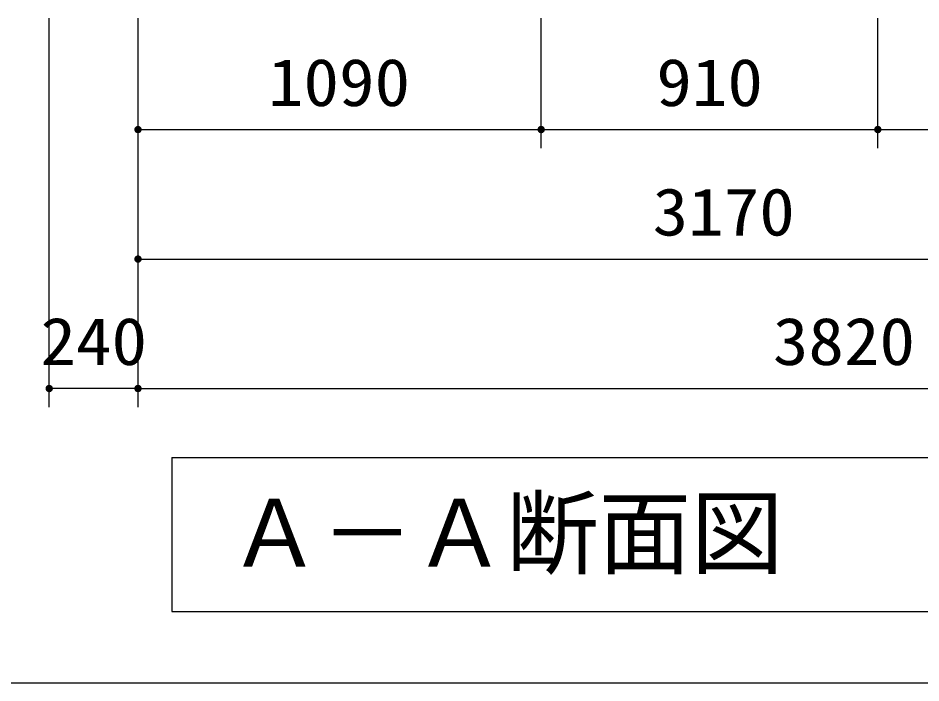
# Model space of a CAD drawing. Units: millimetres, scale not verified. Extents: x -14850 to 14850, y -10500 to 10500.
# Drawn here: x -10327 to -7886, y -8415 to -6618 of the extents above; entities that cross this region are included whole.
import ezdxf
from ezdxf.enums import TextEntityAlignment as Align

# ---------------------------------------------------------------- set-up
doc = ezdxf.new("R2010")
doc.units = ezdxf.units.MM
doc.header["$LTSCALE"] = 50
for name, color, linetype, lineweight in [('0-3_水管', 3, 'Continuous', 25), ('0-4_製作', 5, 'Continuous', 25), ('0-9_Axis_waku', 7, 'Continuous', 25)]:
    doc.layers.add(name, color=color, linetype=linetype, lineweight=lineweight)
doc.styles.add('ＭＳ ゴシック', font='')
doc.styles.get('ＭＳ ゴシック').set_extended_font_data('MS Gothic')

msp = doc.modelspace()

# ---------------------------------------------------------------- linework, layer by layer
at = {"layer": '0-3_水管'}
msp.add_line((-9911.51, -7805.29), (-6578.17, -7805.29), dxfattribs=at)
msp.add_lwpolyline([(-9911.51, -7805.29), (-9911.51, -8221.95), (-6578.17, -8221.95)], dxfattribs=at)
at = {"layer": '0-4_製作', "color": 2}
for p, q in [((-10242.5, -7669.15), (-10242.5, -6617.74)), ((-10002.5, -7669.15), (-10002.5, -6617.74)), ((-8912.5, -6969.15), (-8912.5, -6617.74)), ((-8002.5, -6969.15), (-8002.5, -6617.74)), ((-10002.5, -6919.15), (-8912.5, -6919.15)), ((-8912.5, -6919.15), (-8002.5, -6919.15)), ((-8002.5, -6919.15), (-7442.5, -6919.15)), ((-10002.5, -7269.15), (-6832.5, -7269.15)), ((-10002.5, -7619.15), (-10242.5, -7619.15)), ((-10002.5, -7619.15), (-6182.5, -7619.15))]:
    msp.add_line(p, q, dxfattribs=at)
at = {"layer": '0-4_製作'}
for points in [[(-10012.48, -6918.53), (-10002.5, -6919.15), (-10012.5, -6919.15)], [(-10012.5, -6919.15), (-10006.76, -6928.2), (-10012.42, -6920.41)], [(-10012.5, -6919.15), (-10005.59, -6928.66), (-10006.76, -6928.2)], [(-10002.5, -6919.15), (-10005.59, -6928.66), (-10012.5, -6919.15)], [(-10012.32, -6917.28), (-10002.5, -6919.15), (-10012.48, -6918.53)], [(-10012.42, -6920.41), (-10007.86, -6927.6), (-10012.19, -6921.64)], [(-10012.42, -6920.41), (-10006.76, -6928.2), (-10007.86, -6927.6)], [(-10012.01, -6916.06), (-10002.5, -6919.15), (-10012.32, -6917.28)], [(-10012.19, -6921.64), (-10008.88, -6926.86), (-10011.8, -6922.83)], [(-10012.19, -6921.64), (-10007.86, -6927.6), (-10008.88, -6926.86)], [(-10011.55, -6914.9), (-10002.5, -6919.15), (-10012.01, -6916.06)], [(-10011.8, -6922.83), (-10009.79, -6926), (-10011.26, -6923.97)], [(-10011.8, -6922.83), (-10008.88, -6926.86), (-10009.79, -6926)], [(-10010.94, -6913.8), (-10002.5, -6919.15), (-10011.55, -6914.9)], [(-10011.26, -6923.97), (-10009.79, -6926), (-10010.59, -6925.03)], [(-10010.21, -6912.78), (-10002.5, -6919.15), (-10010.94, -6913.8)], [(-10009.35, -6911.86), (-10002.5, -6919.15), (-10010.21, -6912.78)], [(-10008.38, -6911.06), (-10002.5, -6919.15), (-10009.35, -6911.86)], [(-10007.32, -6910.39), (-10002.5, -6919.15), (-10008.38, -6911.06)], [(-10007.32, -6910.39), (-10002.5, -6909.15), (-10002.5, -6919.15)], [(-10006.18, -6909.86), (-10002.5, -6909.15), (-10007.32, -6910.39)], [(-10004.99, -6909.47), (-10002.5, -6909.15), (-10006.18, -6909.86)], [(-10002.5, -6919.15), (-10004.38, -6928.98), (-10005.59, -6928.66)], [(-10003.75, -6909.23), (-10002.5, -6909.15), (-10004.99, -6909.47)], [(-10002.5, -6919.15), (-10003.13, -6929.13), (-10004.38, -6928.98)], [(-10002.5, -6919.15), (-10002.5, -6929.15), (-10003.13, -6929.13)], [(-10002.5, -6909.15), (-9992.5, -6919.15), (-10002.5, -6919.15)], [(-10001.87, -6909.17), (-9992.5, -6919.15), (-10002.5, -6909.15)], [(-10002.5, -6919.15), (-10001.25, -6929.07), (-10002.5, -6929.15)], [(-10002.5, -6919.15), (-10000.01, -6928.84), (-10001.25, -6929.07)], [(-10002.5, -6919.15), (-9998.82, -6928.45), (-10000.01, -6928.84)], [(-10002.5, -6919.15), (-9997.68, -6927.92), (-9998.82, -6928.45)], [(-10002.5, -6919.15), (-9996.62, -6927.24), (-9997.68, -6927.92)], [(-9992.5, -6919.15), (-9996.62, -6927.24), (-10002.5, -6919.15)], [(-10000.63, -6909.33), (-9992.5, -6919.15), (-10001.87, -6909.17)], [(-9999.41, -6909.64), (-9992.5, -6919.15), (-10000.63, -6909.33)], [(-9998.24, -6910.11), (-9992.5, -6919.15), (-9999.41, -6909.64)], [(-9998.24, -6910.11), (-9992.58, -6917.9), (-9992.5, -6919.15)], [(-9997.14, -6910.71), (-9992.58, -6917.9), (-9998.24, -6910.11)], [(-9997.14, -6910.71), (-9992.82, -6916.67), (-9992.58, -6917.9)], [(-9996.13, -6911.45), (-9992.82, -6916.67), (-9997.14, -6910.71)], [(-9992.5, -6919.15), (-9995.66, -6926.44), (-9996.62, -6927.24)], [(-9996.13, -6911.45), (-9993.2, -6915.47), (-9992.82, -6916.67)], [(-9995.21, -6912.31), (-9993.2, -6915.47), (-9996.13, -6911.45)], [(-9992.5, -6919.15), (-9994.8, -6925.53), (-9995.66, -6926.44)], [(-9995.21, -6912.31), (-9993.74, -6914.34), (-9993.2, -6915.47)], [(-9994.41, -6913.28), (-9993.74, -6914.34), (-9995.21, -6912.31)], [(-9992.5, -6919.15), (-9994.06, -6924.51), (-9994.8, -6925.53)], [(-9992.5, -6919.15), (-9993.45, -6923.41), (-9994.06, -6924.51)], [(-9992.5, -6919.15), (-9992.99, -6922.24), (-9993.45, -6923.41)], [(-9992.5, -6919.15), (-9992.68, -6921.03), (-9992.99, -6922.24)], [(-9992.5, -6919.15), (-9992.52, -6919.78), (-9992.68, -6921.03)], [(-8922.48, -6918.53), (-8912.5, -6919.15), (-8922.5, -6919.15)], [(-8922.5, -6919.15), (-8915.59, -6928.66), (-8922.42, -6920.41)], [(-8922.5, -6919.15), (-8914.38, -6928.98), (-8915.59, -6928.66)], [(-8912.5, -6919.15), (-8914.38, -6928.98), (-8922.5, -6919.15)], [(-8922.32, -6917.28), (-8912.5, -6919.15), (-8922.48, -6918.53)], [(-8922.42, -6920.41), (-8916.76, -6928.2), (-8922.19, -6921.64)], [(-8922.42, -6920.41), (-8915.59, -6928.66), (-8916.76, -6928.2)], [(-8922.01, -6916.06), (-8912.5, -6919.15), (-8922.32, -6917.28)], [(-8922.19, -6921.64), (-8917.86, -6927.6), (-8921.8, -6922.83)], [(-8922.19, -6921.64), (-8916.76, -6928.2), (-8917.86, -6927.6)], [(-8921.55, -6914.9), (-8912.5, -6919.15), (-8922.01, -6916.06)], [(-8921.8, -6922.83), (-8918.88, -6926.86), (-8921.26, -6923.97)], [(-8921.8, -6922.83), (-8917.86, -6927.6), (-8918.88, -6926.86)], [(-8920.94, -6913.8), (-8912.5, -6919.15), (-8921.55, -6914.9)], [(-8921.26, -6923.97), (-8919.79, -6926), (-8920.59, -6925.03)], [(-8921.26, -6923.97), (-8918.88, -6926.86), (-8919.79, -6926)], [(-8920.21, -6912.78), (-8912.5, -6919.15), (-8920.94, -6913.8)], [(-8919.35, -6911.86), (-8912.5, -6919.15), (-8920.21, -6912.78)], [(-8918.38, -6911.06), (-8912.5, -6919.15), (-8919.35, -6911.86)], [(-8918.38, -6911.06), (-8912.5, -6909.15), (-8912.5, -6919.15)], [(-8917.32, -6910.39), (-8912.5, -6909.15), (-8918.38, -6911.06)], [(-8916.18, -6909.86), (-8912.5, -6909.15), (-8917.32, -6910.39)], [(-8914.99, -6909.47), (-8912.5, -6909.15), (-8916.18, -6909.86)], [(-8913.75, -6909.23), (-8912.5, -6909.15), (-8914.99, -6909.47)], [(-8912.5, -6919.15), (-8913.13, -6929.13), (-8914.38, -6928.98)], [(-8912.5, -6919.15), (-8912.5, -6929.15), (-8913.13, -6929.13)], [(-8912.5, -6909.15), (-8902.5, -6919.15), (-8912.5, -6919.15)], [(-8911.87, -6909.17), (-8902.5, -6919.15), (-8912.5, -6909.15)], [(-8912.5, -6919.15), (-8911.25, -6929.07), (-8912.5, -6929.15)], [(-8912.5, -6919.15), (-8910.01, -6928.84), (-8911.25, -6929.07)], [(-8912.5, -6919.15), (-8908.82, -6928.45), (-8910.01, -6928.84)], [(-8912.5, -6919.15), (-8907.68, -6927.92), (-8908.82, -6928.45)], [(-8912.5, -6919.15), (-8906.62, -6927.24), (-8907.68, -6927.92)], [(-8912.5, -6919.15), (-8905.66, -6926.44), (-8906.62, -6927.24)], [(-8902.5, -6919.15), (-8905.66, -6926.44), (-8912.5, -6919.15)], [(-8910.63, -6909.33), (-8902.5, -6919.15), (-8911.87, -6909.17)], [(-8909.41, -6909.64), (-8902.5, -6919.15), (-8910.63, -6909.33)], [(-8909.41, -6909.64), (-8902.58, -6917.9), (-8902.5, -6919.15)], [(-8908.24, -6910.11), (-8902.58, -6917.9), (-8909.41, -6909.64)], [(-8908.24, -6910.11), (-8902.82, -6916.67), (-8902.58, -6917.9)], [(-8907.14, -6910.71), (-8902.82, -6916.67), (-8908.24, -6910.11)], [(-8907.14, -6910.71), (-8903.2, -6915.47), (-8902.82, -6916.67)], [(-8906.13, -6911.45), (-8903.2, -6915.47), (-8907.14, -6910.71)], [(-8906.13, -6911.45), (-8903.74, -6914.34), (-8903.2, -6915.47)], [(-8905.21, -6912.31), (-8903.74, -6914.34), (-8906.13, -6911.45)], [(-8902.5, -6919.15), (-8904.8, -6925.53), (-8905.66, -6926.44)], [(-8905.21, -6912.31), (-8904.41, -6913.28), (-8903.74, -6914.34)], [(-8902.5, -6919.15), (-8904.06, -6924.51), (-8904.8, -6925.53)], [(-8902.5, -6919.15), (-8903.45, -6923.41), (-8904.06, -6924.51)], [(-8902.5, -6919.15), (-8902.99, -6922.24), (-8903.45, -6923.41)], [(-8902.5, -6919.15), (-8902.68, -6921.03), (-8902.99, -6922.24)], [(-8902.5, -6919.15), (-8902.52, -6919.78), (-8902.68, -6921.03)], [(-8012.48, -6918.53), (-8002.5, -6919.15), (-8012.5, -6919.15)], [(-8012.5, -6919.15), (-8004.38, -6928.98), (-8012.42, -6920.41)], [(-8012.5, -6919.15), (-8003.13, -6929.13), (-8004.38, -6928.98)], [(-8002.5, -6919.15), (-8003.13, -6929.13), (-8012.5, -6919.15)], [(-8012.32, -6917.28), (-8002.5, -6919.15), (-8012.48, -6918.53)], [(-8012.42, -6920.41), (-8005.59, -6928.66), (-8012.19, -6921.64)], [(-8012.42, -6920.41), (-8004.38, -6928.98), (-8005.59, -6928.66)], [(-8012.01, -6916.06), (-8002.5, -6919.15), (-8012.32, -6917.28)], [(-8012.19, -6921.64), (-8006.76, -6928.2), (-8011.8, -6922.83)], [(-8012.19, -6921.64), (-8005.59, -6928.66), (-8006.76, -6928.2)], [(-8011.55, -6914.9), (-8002.5, -6919.15), (-8012.01, -6916.06)], [(-8011.8, -6922.83), (-8007.86, -6927.6), (-8011.26, -6923.97)], [(-8011.8, -6922.83), (-8006.76, -6928.2), (-8007.86, -6927.6)], [(-8010.94, -6913.8), (-8002.5, -6919.15), (-8011.55, -6914.9)], [(-8011.26, -6923.97), (-8008.88, -6926.86), (-8010.59, -6925.03)], [(-8011.26, -6923.97), (-8007.86, -6927.6), (-8008.88, -6926.86)], [(-8010.21, -6912.78), (-8002.5, -6919.15), (-8010.94, -6913.8)], [(-8010.59, -6925.03), (-8008.88, -6926.86), (-8009.79, -6926)], [(-8009.35, -6911.86), (-8002.5, -6919.15), (-8010.21, -6912.78)], [(-8008.38, -6911.06), (-8002.5, -6919.15), (-8009.35, -6911.86)], [(-8008.38, -6911.06), (-8002.5, -6909.15), (-8002.5, -6919.15)], [(-8007.32, -6910.39), (-8002.5, -6909.15), (-8008.38, -6911.06)], [(-8006.18, -6909.86), (-8002.5, -6909.15), (-8007.32, -6910.39)], [(-8004.99, -6909.47), (-8002.5, -6909.15), (-8006.18, -6909.86)], [(-8003.75, -6909.23), (-8002.5, -6909.15), (-8004.99, -6909.47)], [(-8002.5, -6919.15), (-8002.5, -6929.15), (-8003.13, -6929.13)], [(-8002.5, -6909.15), (-7992.5, -6919.15), (-8002.5, -6919.15)], [(-8001.87, -6909.17), (-7992.5, -6919.15), (-8002.5, -6909.15)], [(-8002.5, -6919.15), (-8001.25, -6929.07), (-8002.5, -6929.15)], [(-8002.5, -6919.15), (-8000.01, -6928.84), (-8001.25, -6929.07)], [(-8002.5, -6919.15), (-7998.82, -6928.45), (-8000.01, -6928.84)], [(-8002.5, -6919.15), (-7997.68, -6927.92), (-7998.82, -6928.45)], [(-8002.5, -6919.15), (-7996.62, -6927.24), (-7997.68, -6927.92)], [(-8002.5, -6919.15), (-7995.66, -6926.44), (-7996.62, -6927.24)], [(-7992.5, -6919.15), (-7995.66, -6926.44), (-8002.5, -6919.15)], [(-8000.63, -6909.33), (-7992.5, -6919.15), (-8001.87, -6909.17)], [(-8000.63, -6909.33), (-7992.58, -6917.9), (-7992.5, -6919.15)], [(-7999.41, -6909.64), (-7992.58, -6917.9), (-8000.63, -6909.33)], [(-7999.41, -6909.64), (-7992.82, -6916.67), (-7992.58, -6917.9)], [(-7998.24, -6910.11), (-7992.82, -6916.67), (-7999.41, -6909.64)], [(-7998.24, -6910.11), (-7993.2, -6915.47), (-7992.82, -6916.67)], [(-7997.14, -6910.71), (-7993.2, -6915.47), (-7998.24, -6910.11)], [(-7997.14, -6910.71), (-7993.74, -6914.34), (-7993.2, -6915.47)], [(-7996.13, -6911.45), (-7993.74, -6914.34), (-7997.14, -6910.71)], [(-7996.13, -6911.45), (-7994.41, -6913.28), (-7993.74, -6914.34)], [(-7995.21, -6912.31), (-7994.41, -6913.28), (-7996.13, -6911.45)], [(-7992.5, -6919.15), (-7994.8, -6925.53), (-7995.66, -6926.44)], [(-7992.5, -6919.15), (-7994.06, -6924.51), (-7994.8, -6925.53)], [(-7992.5, -6919.15), (-7993.45, -6923.41), (-7994.06, -6924.51)], [(-7992.5, -6919.15), (-7992.99, -6922.24), (-7993.45, -6923.41)], [(-7992.5, -6919.15), (-7992.68, -6921.03), (-7992.99, -6922.24)], [(-7992.5, -6919.15), (-7992.52, -6919.78), (-7992.68, -6921.03)], [(-10012.48, -7268.53), (-10002.5, -7269.15), (-10012.5, -7269.15)], [(-10012.5, -7269.15), (-10005.59, -7278.66), (-10012.42, -7270.41)], [(-10012.5, -7269.15), (-10004.38, -7278.98), (-10005.59, -7278.66)], [(-10002.5, -7269.15), (-10004.38, -7278.98), (-10012.5, -7269.15)], [(-10012.32, -7267.28), (-10002.5, -7269.15), (-10012.48, -7268.53)], [(-10012.42, -7270.41), (-10006.76, -7278.2), (-10012.19, -7271.64)], [(-10012.42, -7270.41), (-10005.59, -7278.66), (-10006.76, -7278.2)], [(-10012.01, -7266.06), (-10002.5, -7269.15), (-10012.32, -7267.28)], [(-10012.19, -7271.64), (-10007.86, -7277.6), (-10011.8, -7272.83)], [(-10012.19, -7271.64), (-10006.76, -7278.2), (-10007.86, -7277.6)], [(-10011.55, -7264.9), (-10002.5, -7269.15), (-10012.01, -7266.06)], [(-10011.8, -7272.83), (-10008.88, -7276.86), (-10011.26, -7273.97)], [(-10011.8, -7272.83), (-10007.86, -7277.6), (-10008.88, -7276.86)], [(-10010.94, -7263.8), (-10002.5, -7269.15), (-10011.55, -7264.9)], [(-10010.21, -7262.78), (-10002.5, -7269.15), (-10010.94, -7263.8)], [(-10009.35, -7261.86), (-10002.5, -7269.15), (-10010.21, -7262.78)], [(-10008.38, -7261.06), (-10002.5, -7269.15), (-10009.35, -7261.86)], [(-10007.32, -7260.39), (-10002.5, -7269.15), (-10008.38, -7261.06)], [(-10007.32, -7260.39), (-10002.5, -7259.15), (-10002.5, -7269.15)], [(-10006.18, -7259.86), (-10002.5, -7259.15), (-10007.32, -7260.39)], [(-10004.99, -7259.47), (-10002.5, -7259.15), (-10006.18, -7259.86)], [(-10003.75, -7259.23), (-10002.5, -7259.15), (-10004.99, -7259.47)], [(-10002.5, -7269.15), (-10003.13, -7279.13), (-10004.38, -7278.98)], [(-10002.5, -7269.15), (-10002.5, -7279.15), (-10003.13, -7279.13)], [(-10002.5, -7259.15), (-9992.5, -7269.15), (-10002.5, -7269.15)], [(-10001.87, -7259.17), (-9992.5, -7269.15), (-10002.5, -7259.15)], [(-10002.5, -7269.15), (-10001.25, -7279.07), (-10002.5, -7279.15)], [(-10002.5, -7269.15), (-10000.01, -7278.84), (-10001.25, -7279.07)], [(-10002.5, -7269.15), (-9998.82, -7278.45), (-10000.01, -7278.84)], [(-10002.5, -7269.15), (-9997.68, -7277.92), (-9998.82, -7278.45)], [(-10002.5, -7269.15), (-9996.62, -7277.24), (-9997.68, -7277.92)], [(-10002.5, -7269.15), (-9995.66, -7276.44), (-9996.62, -7277.24)], [(-9992.5, -7269.15), (-9995.66, -7276.44), (-10002.5, -7269.15)], [(-10000.63, -7259.33), (-9992.5, -7269.15), (-10001.87, -7259.17)], [(-9999.41, -7259.64), (-9992.5, -7269.15), (-10000.63, -7259.33)], [(-9999.41, -7259.64), (-9992.58, -7267.9), (-9992.5, -7269.15)], [(-9998.24, -7260.11), (-9992.58, -7267.9), (-9999.41, -7259.64)], [(-9998.24, -7260.11), (-9992.82, -7266.67), (-9992.58, -7267.9)], [(-9997.14, -7260.71), (-9992.82, -7266.67), (-9998.24, -7260.11)], [(-9997.14, -7260.71), (-9993.2, -7265.47), (-9992.82, -7266.67)], [(-9996.13, -7261.45), (-9993.2, -7265.47), (-9997.14, -7260.71)], [(-9996.13, -7261.45), (-9993.74, -7264.34), (-9993.2, -7265.47)], [(-9995.21, -7262.31), (-9993.74, -7264.34), (-9996.13, -7261.45)], [(-9992.5, -7269.15), (-9994.8, -7275.53), (-9995.66, -7276.44)], [(-9995.21, -7262.31), (-9994.41, -7263.28), (-9993.74, -7264.34)], [(-9992.5, -7269.15), (-9994.06, -7274.51), (-9994.8, -7275.53)], [(-9992.5, -7269.15), (-9993.45, -7273.41), (-9994.06, -7274.51)], [(-9992.5, -7269.15), (-9992.99, -7272.24), (-9993.45, -7273.41)], [(-9992.5, -7269.15), (-9992.68, -7271.03), (-9992.99, -7272.24)], [(-9992.5, -7269.15), (-9992.52, -7269.78), (-9992.68, -7271.03)], [(-10011.26, -7273.97), (-10009.79, -7276), (-10010.59, -7275.03)], [(-10011.26, -7273.97), (-10008.88, -7276.86), (-10009.79, -7276)], [(-10251.55, -7614.9), (-10242.5, -7619.15), (-10252.01, -7616.06)], [(-10250.94, -7613.8), (-10242.5, -7619.15), (-10251.55, -7614.9)], [(-10250.21, -7612.78), (-10242.5, -7619.15), (-10250.94, -7613.8)], [(-10249.35, -7611.86), (-10242.5, -7619.15), (-10250.21, -7612.78)], [(-10248.38, -7611.06), (-10242.5, -7619.15), (-10249.35, -7611.86)], [(-10248.38, -7611.06), (-10242.5, -7609.15), (-10242.5, -7619.15)], [(-10247.32, -7610.39), (-10242.5, -7609.15), (-10248.38, -7611.06)], [(-10246.18, -7609.86), (-10242.5, -7609.15), (-10247.32, -7610.39)], [(-10244.99, -7609.47), (-10242.5, -7609.15), (-10246.18, -7609.86)], [(-10243.75, -7609.23), (-10242.5, -7609.15), (-10244.99, -7609.47)], [(-10242.5, -7609.15), (-10232.5, -7619.15), (-10242.5, -7619.15)], [(-10241.87, -7609.17), (-10232.5, -7619.15), (-10242.5, -7609.15)], [(-10240.63, -7609.33), (-10232.5, -7619.15), (-10241.87, -7609.17)], [(-10239.41, -7609.64), (-10232.5, -7619.15), (-10240.63, -7609.33)], [(-10239.41, -7609.64), (-10232.58, -7617.9), (-10232.5, -7619.15)], [(-10238.24, -7610.11), (-10232.58, -7617.9), (-10239.41, -7609.64)], [(-10238.24, -7610.11), (-10232.82, -7616.67), (-10232.58, -7617.9)], [(-10237.14, -7610.71), (-10232.82, -7616.67), (-10238.24, -7610.11)], [(-10237.14, -7610.71), (-10233.2, -7615.47), (-10232.82, -7616.67)], [(-10236.13, -7611.45), (-10233.2, -7615.47), (-10237.14, -7610.71)], [(-10236.13, -7611.45), (-10233.74, -7614.34), (-10233.2, -7615.47)], [(-10235.21, -7612.31), (-10233.74, -7614.34), (-10236.13, -7611.45)], [(-10235.21, -7612.31), (-10234.41, -7613.28), (-10233.74, -7614.34)], [(-10011.55, -7614.9), (-10002.5, -7619.15), (-10012.01, -7616.06)], [(-10010.94, -7613.8), (-10002.5, -7619.15), (-10011.55, -7614.9)], [(-10010.21, -7612.78), (-10002.5, -7619.15), (-10010.94, -7613.8)], [(-10009.35, -7611.86), (-10002.5, -7619.15), (-10010.21, -7612.78)], [(-10008.38, -7611.06), (-10002.5, -7619.15), (-10009.35, -7611.86)], [(-10008.38, -7611.06), (-10002.5, -7609.15), (-10002.5, -7619.15)], [(-10007.32, -7610.39), (-10002.5, -7609.15), (-10008.38, -7611.06)], [(-10006.18, -7609.86), (-10002.5, -7609.15), (-10007.32, -7610.39)], [(-10004.99, -7609.47), (-10002.5, -7609.15), (-10006.18, -7609.86)], [(-10003.75, -7609.23), (-10002.5, -7609.15), (-10004.99, -7609.47)], [(-10002.5, -7609.15), (-9992.5, -7619.15), (-10002.5, -7619.15)], [(-10001.87, -7609.17), (-9992.5, -7619.15), (-10002.5, -7609.15)], [(-10000.63, -7609.33), (-9992.5, -7619.15), (-10001.87, -7609.17)], [(-9999.41, -7609.64), (-9992.5, -7619.15), (-10000.63, -7609.33)], [(-9999.41, -7609.64), (-9992.58, -7617.9), (-9992.5, -7619.15)], [(-9998.24, -7610.11), (-9992.58, -7617.9), (-9999.41, -7609.64)], [(-9998.24, -7610.11), (-9992.82, -7616.67), (-9992.58, -7617.9)], [(-9997.14, -7610.71), (-9992.82, -7616.67), (-9998.24, -7610.11)], [(-9997.14, -7610.71), (-9993.2, -7615.47), (-9992.82, -7616.67)], [(-9996.13, -7611.45), (-9993.2, -7615.47), (-9997.14, -7610.71)], [(-9996.13, -7611.45), (-9993.74, -7614.34), (-9993.2, -7615.47)], [(-9995.21, -7612.31), (-9993.74, -7614.34), (-9996.13, -7611.45)], [(-9995.21, -7612.31), (-9994.41, -7613.28), (-9993.74, -7614.34)], [(-10252.48, -7618.53), (-10242.5, -7619.15), (-10252.5, -7619.15)], [(-10252.5, -7619.15), (-10245.59, -7628.66), (-10252.42, -7620.41)], [(-10252.5, -7619.15), (-10244.38, -7628.98), (-10245.59, -7628.66)], [(-10242.5, -7619.15), (-10244.38, -7628.98), (-10252.5, -7619.15)], [(-10252.32, -7617.28), (-10242.5, -7619.15), (-10252.48, -7618.53)], [(-10252.42, -7620.41), (-10246.76, -7628.2), (-10252.19, -7621.64)], [(-10252.42, -7620.41), (-10245.59, -7628.66), (-10246.76, -7628.2)], [(-10252.01, -7616.06), (-10242.5, -7619.15), (-10252.32, -7617.28)], [(-10252.19, -7621.64), (-10247.86, -7627.6), (-10251.8, -7622.83)], [(-10252.19, -7621.64), (-10246.76, -7628.2), (-10247.86, -7627.6)], [(-10251.8, -7622.83), (-10248.88, -7626.86), (-10251.26, -7623.97)], [(-10251.8, -7622.83), (-10247.86, -7627.6), (-10248.88, -7626.86)], [(-10251.26, -7623.97), (-10249.79, -7626), (-10250.59, -7625.03)], [(-10251.26, -7623.97), (-10248.88, -7626.86), (-10249.79, -7626)], [(-10242.5, -7619.15), (-10243.13, -7629.13), (-10244.38, -7628.98)], [(-10242.5, -7619.15), (-10242.5, -7629.15), (-10243.13, -7629.13)], [(-10242.5, -7619.15), (-10241.25, -7629.07), (-10242.5, -7629.15)], [(-10242.5, -7619.15), (-10240.01, -7628.84), (-10241.25, -7629.07)], [(-10242.5, -7619.15), (-10238.82, -7628.45), (-10240.01, -7628.84)], [(-10242.5, -7619.15), (-10237.68, -7627.92), (-10238.82, -7628.45)], [(-10242.5, -7619.15), (-10236.62, -7627.24), (-10237.68, -7627.92)], [(-10242.5, -7619.15), (-10235.66, -7626.44), (-10236.62, -7627.24)], [(-10232.5, -7619.15), (-10235.66, -7626.44), (-10242.5, -7619.15)], [(-10232.5, -7619.15), (-10234.8, -7625.53), (-10235.66, -7626.44)], [(-10232.5, -7619.15), (-10234.06, -7624.51), (-10234.8, -7625.53)], [(-10232.5, -7619.15), (-10233.45, -7623.41), (-10234.06, -7624.51)], [(-10232.5, -7619.15), (-10232.99, -7622.24), (-10233.45, -7623.41)], [(-10232.5, -7619.15), (-10232.68, -7621.03), (-10232.99, -7622.24)], [(-10232.5, -7619.15), (-10232.52, -7619.78), (-10232.68, -7621.03)], [(-10012.48, -7618.53), (-10002.5, -7619.15), (-10012.5, -7619.15)], [(-10012.5, -7619.15), (-10005.59, -7628.66), (-10012.42, -7620.41)], [(-10012.5, -7619.15), (-10004.38, -7628.98), (-10005.59, -7628.66)], [(-10002.5, -7619.15), (-10004.38, -7628.98), (-10012.5, -7619.15)], [(-10012.32, -7617.28), (-10002.5, -7619.15), (-10012.48, -7618.53)], [(-10012.42, -7620.41), (-10006.76, -7628.2), (-10012.19, -7621.64)], [(-10012.42, -7620.41), (-10005.59, -7628.66), (-10006.76, -7628.2)], [(-10012.01, -7616.06), (-10002.5, -7619.15), (-10012.32, -7617.28)], [(-10012.19, -7621.64), (-10007.86, -7627.6), (-10011.8, -7622.83)], [(-10012.19, -7621.64), (-10006.76, -7628.2), (-10007.86, -7627.6)], [(-10011.8, -7622.83), (-10008.88, -7626.86), (-10011.26, -7623.97)], [(-10011.8, -7622.83), (-10007.86, -7627.6), (-10008.88, -7626.86)], [(-10011.26, -7623.97), (-10009.79, -7626), (-10010.59, -7625.03)], [(-10011.26, -7623.97), (-10008.88, -7626.86), (-10009.79, -7626)], [(-10002.5, -7619.15), (-10003.13, -7629.13), (-10004.38, -7628.98)], [(-10002.5, -7619.15), (-10002.5, -7629.15), (-10003.13, -7629.13)], [(-10002.5, -7619.15), (-10001.25, -7629.07), (-10002.5, -7629.15)], [(-10002.5, -7619.15), (-10000.01, -7628.84), (-10001.25, -7629.07)], [(-10002.5, -7619.15), (-9998.82, -7628.45), (-10000.01, -7628.84)], [(-10002.5, -7619.15), (-9997.68, -7627.92), (-9998.82, -7628.45)], [(-10002.5, -7619.15), (-9996.62, -7627.24), (-9997.68, -7627.92)], [(-10002.5, -7619.15), (-9995.66, -7626.44), (-9996.62, -7627.24)], [(-9992.5, -7619.15), (-9995.66, -7626.44), (-10002.5, -7619.15)], [(-9992.5, -7619.15), (-9994.8, -7625.53), (-9995.66, -7626.44)], [(-9992.5, -7619.15), (-9994.06, -7624.51), (-9994.8, -7625.53)], [(-9992.5, -7619.15), (-9993.45, -7623.41), (-9994.06, -7624.51)], [(-9992.5, -7619.15), (-9992.99, -7622.24), (-9993.45, -7623.41)], [(-9992.5, -7619.15), (-9992.68, -7621.03), (-9992.99, -7622.24)], [(-9992.5, -7619.15), (-9992.52, -7619.78), (-9992.68, -7621.03)]]:
    msp.add_solid(points, dxfattribs=at)
at = {"layer": '0-9_Axis_waku'}
msp.add_line((-12950, -8415), (14000, -8415), dxfattribs=at)

# ---------------------------------------------------------------- texts
at = {"layer": '0-3_水管', "color": 4, "style": 'ＭＳ ゴシック'}
msp.add_text('Ａ－Ａ断面図', height=183.3, dxfattribs=at).set_placement((-9757.71, -8155.98), align=Align.BOTTOM_LEFT)
at = {"layer": '0-4_製作', "color": 4, "style": 'ＭＳ ゴシック', "width": 1.1}
for s, p in [('1090', (-9651.25, -6894.15)), ('910', (-8601.25, -6894.15)), ('3170', (-8611.25, -7244.15)), ('240', (-10266.25, -7594.15)), ('3820', (-8286.25, -7594.15))]:
    msp.add_text(s, height=128.4, dxfattribs=at).set_placement(p, align=Align.BOTTOM_LEFT)

doc.saveas('drawing.dxf')
